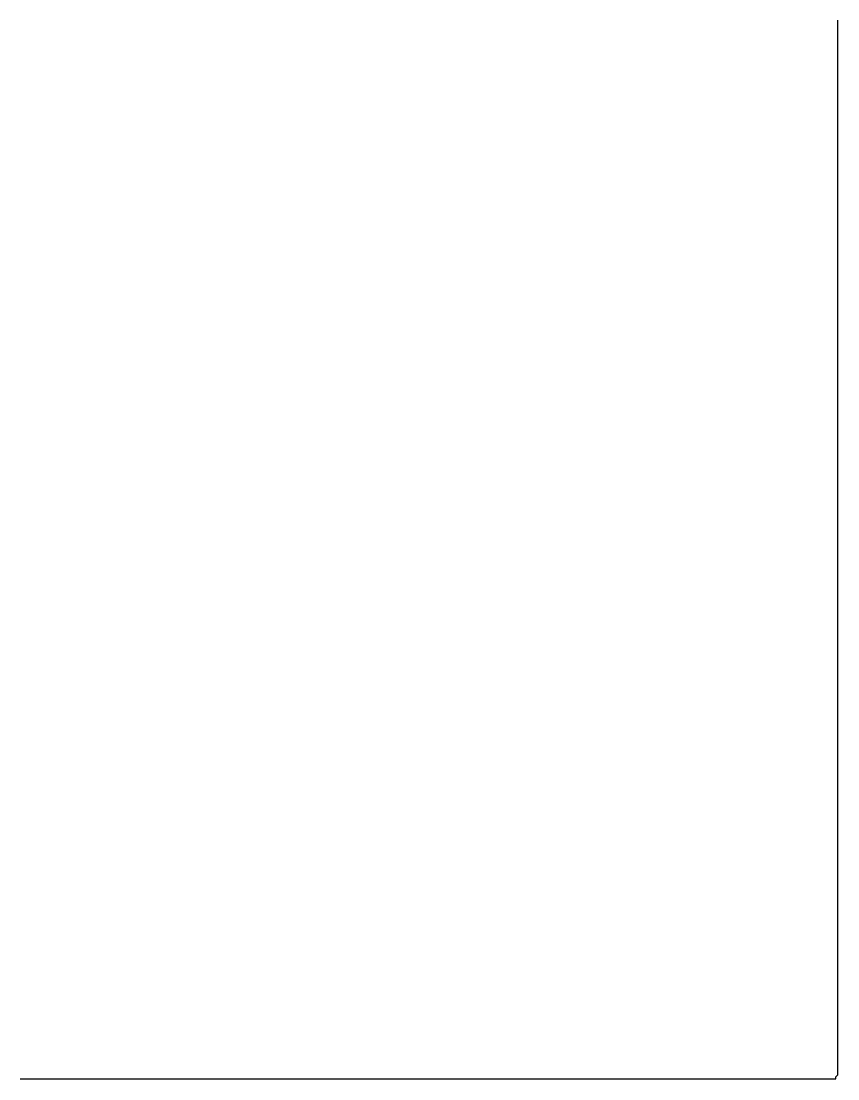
# Model space of a CAD drawing. Extents: x 17 to 315, y 22 to 215.
# Drawn here: x 240.6 to 315, y 22.1 to 118.5 of the extents above; entities that cross this region are included whole.
import ezdxf

# ---------------------------------------------------------------- set-up
doc = ezdxf.new("R2010")
doc.units = 0

msp = doc.modelspace()

# ---------------------------------------------------------------- linework, layer by layer
at = {"layer": 'contour_0'}
for p, q in [((315.044, 118.407), (315.044, 118.584)), ((315.044, 118.23), (315.044, 118.407)), ((315.044, 118.053), (315.044, 118.23)), ((315.044, 117.876), (315.044, 118.053)), ((315.044, 117.699), (315.044, 117.876)), ((315.044, 117.522), (315.044, 117.699)), ((315.044, 117.345), (315.044, 117.522)), ((315.044, 117.168), (315.044, 117.345)), ((315.044, 116.991), (315.044, 117.168)), ((315.044, 116.814), (315.044, 116.991)), ((315.044, 116.637), (315.044, 116.814)), ((315.044, 116.46), (315.044, 116.637)), ((315.044, 116.283), (315.044, 116.46)), ((315.044, 116.106), (315.044, 116.283)), ((315.044, 115.929), (315.044, 116.106)), ((315.044, 115.752), (315.044, 115.929)), ((315.044, 115.575), (315.044, 115.752)), ((315.044, 115.398), (315.044, 115.575)), ((315.044, 115.221), (315.044, 115.398)), ((315.044, 115.044), (315.044, 115.221)), ((315.044, 114.867), (315.044, 115.044)), ((315.044, 114.69), (315.044, 114.867)), ((315.044, 114.513), (315.044, 114.69)), ((315.044, 114.336), (315.044, 114.513)), ((315.044, 114.159), (315.044, 114.336)), ((315.044, 113.982), (315.044, 114.159)), ((315.044, 113.805), (315.044, 113.982)), ((315.044, 113.628), (315.044, 113.805)), ((315.044, 113.451), (315.044, 113.628)), ((315.044, 113.274), (315.044, 113.451)), ((315.044, 113.097), (315.044, 113.274)), ((315.044, 112.92), (315.044, 113.097)), ((315.044, 112.743), (315.044, 112.92)), ((315.044, 112.566), (315.044, 112.743)), ((315.044, 112.389), (315.044, 112.566)), ((315.044, 112.212), (315.044, 112.389)), ((315.044, 112.035), (315.044, 112.212)), ((315.044, 111.858), (315.044, 112.035)), ((315.044, 111.681), (315.044, 111.858)), ((315.044, 111.504), (315.044, 111.681)), ((315.044, 111.327), (315.044, 111.504)), ((315.044, 111.15), (315.044, 111.327)), ((315.044, 110.973), (315.044, 111.15)), ((315.044, 110.796), (315.044, 110.973)), ((315.044, 110.619), (315.044, 110.796)), ((315.044, 110.442), (315.044, 110.619)), ((315.044, 110.265), (315.044, 110.442)), ((315.044, 110.088), (315.044, 110.265)), ((315.044, 109.912), (315.044, 110.088)), ((315.044, 109.735), (315.044, 109.912)), ((315.044, 109.558), (315.044, 109.735)), ((315.044, 109.381), (315.044, 109.558)), ((315.044, 109.204), (315.044, 109.381)), ((315.044, 109.027), (315.044, 109.204)), ((315.044, 108.85), (315.044, 109.027)), ((315.044, 108.673), (315.044, 108.85)), ((315.044, 108.496), (315.044, 108.673)), ((315.044, 108.319), (315.044, 108.496)), ((315.044, 108.142), (315.044, 108.319)), ((315.044, 107.965), (315.044, 108.142)), ((315.044, 107.788), (315.044, 107.965)), ((315.044, 107.611), (315.044, 107.788)), ((315.044, 107.434), (315.044, 107.611)), ((315.044, 107.257), (315.044, 107.434)), ((315.044, 107.08), (315.044, 107.257)), ((315.044, 106.903), (315.044, 107.08)), ((315.044, 106.726), (315.044, 106.903)), ((315.044, 106.549), (315.044, 106.726)), ((315.044, 106.372), (315.044, 106.549)), ((315.044, 106.195), (315.044, 106.372)), ((315.044, 106.018), (315.044, 106.195)), ((315.044, 105.841), (315.044, 106.018)), ((315.044, 105.664), (315.044, 105.841)), ((315.044, 105.487), (315.044, 105.664)), ((315.044, 105.31), (315.044, 105.487)), ((315.044, 105.133), (315.044, 105.31)), ((315.044, 104.956), (315.044, 105.133)), ((315.044, 104.779), (315.044, 104.956)), ((315.044, 104.602), (315.044, 104.779)), ((315.044, 104.425), (315.044, 104.602)), ((315.044, 104.248), (315.044, 104.425)), ((315.044, 104.071), (315.044, 104.248)), ((315.044, 103.894), (315.044, 104.071)), ((315.044, 103.717), (315.044, 103.894)), ((315.044, 103.54), (315.044, 103.717)), ((315.044, 103.363), (315.044, 103.54)), ((315.044, 103.186), (315.044, 103.363)), ((315.044, 103.009), (315.044, 103.186)), ((315.044, 102.832), (315.044, 103.009)), ((315.044, 102.655), (315.044, 102.832)), ((315.044, 102.478), (315.044, 102.655)), ((315.044, 102.301), (315.044, 102.478)), ((315.044, 102.124), (315.044, 102.301)), ((315.044, 101.947), (315.044, 102.124)), ((315.044, 101.77), (315.044, 101.947)), ((315.044, 101.593), (315.044, 101.77)), ((315.044, 101.416), (315.044, 101.593)), ((315.044, 101.239), (315.044, 101.416)), ((315.044, 101.062), (315.044, 101.239)), ((315.044, 100.885), (315.044, 101.062)), ((315.044, 100.708), (315.044, 100.885)), ((315.044, 100.531), (315.044, 100.708)), ((315.044, 100.354), (315.044, 100.531)), ((315.044, 100.177), (315.044, 100.354)), ((315.044, 100), (315.044, 100.177)), ((315.044, 99.823), (315.044, 100)), ((315.044, 99.646), (315.044, 99.823)), ((315.044, 99.469), (315.044, 99.646)), ((315.044, 99.292), (315.044, 99.469)), ((315.044, 99.115), (315.044, 99.292)), ((315.044, 98.938), (315.044, 99.115)), ((315.044, 98.761), (315.044, 98.938)), ((315.044, 98.584), (315.044, 98.761)), ((315.044, 98.407), (315.044, 98.584)), ((315.044, 98.23), (315.044, 98.407)), ((315.044, 98.053), (315.044, 98.23)), ((315.044, 97.876), (315.044, 98.053)), ((315.044, 97.699), (315.044, 97.876)), ((315.044, 97.522), (315.044, 97.699)), ((315.044, 97.345), (315.044, 97.522)), ((315.044, 97.168), (315.044, 97.345)), ((315.044, 96.991), (315.044, 97.168)), ((315.044, 96.814), (315.044, 96.991)), ((315.044, 96.637), (315.044, 96.814)), ((315.044, 96.46), (315.044, 96.637)), ((315.044, 96.283), (315.044, 96.46)), ((315.044, 96.106), (315.044, 96.283)), ((315.044, 95.929), (315.044, 96.106)), ((315.044, 95.752), (315.044, 95.929)), ((315.044, 95.575), (315.044, 95.752)), ((315.044, 95.398), (315.044, 95.575)), ((315.044, 95.221), (315.044, 95.398)), ((315.044, 95.044), (315.044, 95.221)), ((315.044, 94.867), (315.044, 95.044)), ((315.044, 94.69), (315.044, 94.867)), ((315.044, 94.513), (315.044, 94.69)), ((315.044, 94.336), (315.044, 94.513)), ((315.044, 94.159), (315.044, 94.336)), ((315.044, 93.982), (315.044, 94.159)), ((315.044, 93.805), (315.044, 93.982)), ((315.044, 93.628), (315.044, 93.805)), ((315.044, 93.451), (315.044, 93.628)), ((315.044, 93.274), (315.044, 93.451)), ((315.044, 93.097), (315.044, 93.274)), ((315.044, 92.92), (315.044, 93.097)), ((315.044, 92.743), (315.044, 92.92)), ((315.044, 92.566), (315.044, 92.743)), ((315.044, 92.389), (315.044, 92.566)), ((315.044, 92.212), (315.044, 92.389)), ((315.044, 92.035), (315.044, 92.212)), ((315.044, 91.858), (315.044, 92.035)), ((315.044, 91.681), (315.044, 91.858)), ((315.044, 91.504), (315.044, 91.681)), ((315.044, 91.327), (315.044, 91.504)), ((315.044, 91.15), (315.044, 91.327)), ((315.044, 90.973), (315.044, 91.15)), ((315.044, 90.796), (315.044, 90.973)), ((315.044, 90.619), (315.044, 90.796)), ((315.044, 90.442), (315.044, 90.619)), ((315.044, 90.265), (315.044, 90.442)), ((315.044, 90.088), (315.044, 90.265)), ((315.044, 89.912), (315.044, 90.088)), ((315.044, 89.735), (315.044, 89.912)), ((315.044, 89.558), (315.044, 89.735)), ((315.044, 89.381), (315.044, 89.558)), ((315.044, 89.204), (315.044, 89.381)), ((315.044, 89.027), (315.044, 89.204)), ((315.044, 88.85), (315.044, 89.027)), ((315.044, 88.673), (315.044, 88.85)), ((315.044, 88.496), (315.044, 88.673)), ((315.044, 88.319), (315.044, 88.496)), ((315.044, 88.142), (315.044, 88.319)), ((315.044, 87.965), (315.044, 88.142)), ((315.044, 87.788), (315.044, 87.965)), ((315.044, 87.611), (315.044, 87.788)), ((315.044, 87.434), (315.044, 87.611)), ((315.044, 87.257), (315.044, 87.434)), ((315.044, 87.08), (315.044, 87.257)), ((315.044, 86.903), (315.044, 87.08)), ((315.044, 86.726), (315.044, 86.903)), ((315.044, 86.549), (315.044, 86.726)), ((315.044, 86.372), (315.044, 86.549)), ((315.044, 86.195), (315.044, 86.372)), ((315.044, 86.018), (315.044, 86.195)), ((315.044, 85.841), (315.044, 86.018)), ((315.044, 85.664), (315.044, 85.841)), ((315.044, 85.487), (315.044, 85.664)), ((315.044, 85.31), (315.044, 85.487)), ((315.044, 85.133), (315.044, 85.31)), ((315.044, 84.956), (315.044, 85.133)), ((315.044, 84.779), (315.044, 84.956)), ((315.044, 84.602), (315.044, 84.779)), ((315.044, 84.425), (315.044, 84.602)), ((315.044, 84.248), (315.044, 84.425)), ((315.044, 84.071), (315.044, 84.248)), ((315.044, 83.894), (315.044, 84.071)), ((315.044, 83.717), (315.044, 83.894)), ((315.044, 83.54), (315.044, 83.717)), ((315.044, 83.363), (315.044, 83.54)), ((315.044, 83.186), (315.044, 83.363)), ((315.044, 83.009), (315.044, 83.186)), ((315.044, 82.832), (315.044, 83.009)), ((315.044, 82.655), (315.044, 82.832)), ((315.044, 82.478), (315.044, 82.655)), ((315.044, 82.301), (315.044, 82.478)), ((315.044, 82.124), (315.044, 82.301)), ((315.044, 81.947), (315.044, 82.124)), ((315.044, 81.77), (315.044, 81.947)), ((315.044, 81.593), (315.044, 81.77)), ((315.044, 81.416), (315.044, 81.593)), ((315.044, 81.239), (315.044, 81.416)), ((315.044, 81.062), (315.044, 81.239)), ((315.044, 80.885), (315.044, 81.062)), ((315.044, 80.708), (315.044, 80.885)), ((315.044, 80.531), (315.044, 80.708)), ((315.044, 80.354), (315.044, 80.531)), ((315.044, 80.177), (315.044, 80.354)), ((315.044, 80), (315.044, 80.177)), ((315.044, 79.823), (315.044, 80)), ((315.044, 79.646), (315.044, 79.823)), ((315.044, 79.469), (315.044, 79.646)), ((315.044, 79.292), (315.044, 79.469)), ((315.044, 79.115), (315.044, 79.292)), ((315.044, 78.938), (315.044, 79.115)), ((315.044, 78.761), (315.044, 78.938)), ((315.044, 78.584), (315.044, 78.761)), ((315.044, 78.407), (315.044, 78.584)), ((315.044, 78.23), (315.044, 78.407)), ((315.044, 78.053), (315.044, 78.23)), ((315.044, 77.876), (315.044, 78.053)), ((315.044, 77.699), (315.044, 77.876)), ((315.044, 77.522), (315.044, 77.699)), ((315.044, 77.345), (315.044, 77.522)), ((315.044, 77.168), (315.044, 77.345)), ((315.044, 76.991), (315.044, 77.168)), ((315.044, 76.814), (315.044, 76.991)), ((315.044, 76.637), (315.044, 76.814)), ((315.044, 76.46), (315.044, 76.637)), ((315.044, 76.283), (315.044, 76.46)), ((315.044, 76.106), (315.044, 76.283)), ((315.044, 75.929), (315.044, 76.106)), ((315.044, 75.752), (315.044, 75.929)), ((315.044, 75.575), (315.044, 75.752)), ((315.044, 75.398), (315.044, 75.575)), ((315.044, 75.221), (315.044, 75.398)), ((315.044, 75.044), (315.044, 75.221)), ((315.044, 74.867), (315.044, 75.044)), ((315.044, 74.69), (315.044, 74.867)), ((315.044, 74.513), (315.044, 74.69)), ((315.044, 74.336), (315.044, 74.513)), ((315.044, 74.159), (315.044, 74.336)), ((315.044, 73.982), (315.044, 74.159)), ((315.044, 73.805), (315.044, 73.982)), ((315.044, 73.628), (315.044, 73.805)), ((315.044, 73.451), (315.044, 73.628)), ((315.044, 73.274), (315.044, 73.451)), ((315.044, 73.097), (315.044, 73.274)), ((315.044, 72.92), (315.044, 73.097)), ((315.044, 72.743), (315.044, 72.92)), ((315.044, 72.566), (315.044, 72.743)), ((315.044, 72.389), (315.044, 72.566)), ((315.044, 72.212), (315.044, 72.389)), ((315.044, 72.035), (315.044, 72.212)), ((315.044, 71.858), (315.044, 72.035)), ((315.044, 71.681), (315.044, 71.858)), ((315.044, 71.504), (315.044, 71.681)), ((315.044, 71.327), (315.044, 71.504)), ((315.044, 71.15), (315.044, 71.327)), ((315.044, 70.973), (315.044, 71.15)), ((315.044, 70.796), (315.044, 70.973)), ((315.044, 70.619), (315.044, 70.796)), ((315.044, 70.442), (315.044, 70.619)), ((315.044, 70.265), (315.044, 70.442)), ((315.044, 70.088), (315.044, 70.265)), ((315.044, 69.912), (315.044, 70.088)), ((315.044, 69.735), (315.044, 69.912)), ((315.044, 69.558), (315.044, 69.735)), ((315.044, 69.381), (315.044, 69.558)), ((315.044, 69.204), (315.044, 69.381)), ((315.044, 69.027), (315.044, 69.204)), ((315.044, 68.85), (315.044, 69.027)), ((315.044, 68.673), (315.044, 68.85)), ((315.044, 68.496), (315.044, 68.673)), ((315.044, 68.319), (315.044, 68.496)), ((315.044, 68.142), (315.044, 68.319)), ((315.044, 67.965), (315.044, 68.142)), ((315.044, 67.788), (315.044, 67.965)), ((315.044, 67.611), (315.044, 67.788)), ((315.044, 67.434), (315.044, 67.611)), ((315.044, 67.257), (315.044, 67.434)), ((315.044, 67.08), (315.044, 67.257)), ((315.044, 66.903), (315.044, 67.08)), ((315.044, 66.726), (315.044, 66.903)), ((315.044, 66.549), (315.044, 66.726)), ((315.044, 66.372), (315.044, 66.549)), ((315.044, 66.195), (315.044, 66.372)), ((315.044, 66.018), (315.044, 66.195)), ((315.044, 65.841), (315.044, 66.018)), ((315.044, 65.664), (315.044, 65.841)), ((315.044, 65.487), (315.044, 65.664)), ((315.044, 65.31), (315.044, 65.487)), ((315.044, 65.133), (315.044, 65.31)), ((315.044, 64.956), (315.044, 65.133)), ((315.044, 64.779), (315.044, 64.956)), ((315.044, 64.602), (315.044, 64.779)), ((315.044, 64.425), (315.044, 64.602)), ((315.044, 64.248), (315.044, 64.425)), ((315.044, 64.071), (315.044, 64.248)), ((315.044, 63.894), (315.044, 64.071)), ((315.044, 63.717), (315.044, 63.894)), ((315.044, 63.54), (315.044, 63.717)), ((315.044, 63.363), (315.044, 63.54)), ((315.044, 63.186), (315.044, 63.363)), ((315.044, 63.009), (315.044, 63.186)), ((315.044, 62.832), (315.044, 63.009)), ((315.044, 62.655), (315.044, 62.832)), ((315.044, 62.478), (315.044, 62.655)), ((315.044, 62.301), (315.044, 62.478)), ((315.044, 62.124), (315.044, 62.301)), ((315.044, 61.947), (315.044, 62.124)), ((315.044, 61.77), (315.044, 61.947)), ((315.044, 61.593), (315.044, 61.77)), ((315.044, 61.416), (315.044, 61.593)), ((315.044, 61.239), (315.044, 61.416)), ((315.044, 61.062), (315.044, 61.239)), ((315.044, 60.885), (315.044, 61.062)), ((315.044, 60.708), (315.044, 60.885)), ((315.044, 60.531), (315.044, 60.708)), ((315.044, 60.354), (315.044, 60.531)), ((315.044, 60.177), (315.044, 60.354)), ((315.044, 60), (315.044, 60.177)), ((315.044, 59.823), (315.044, 60)), ((315.044, 59.646), (315.044, 59.823)), ((315.044, 59.469), (315.044, 59.646)), ((315.044, 59.292), (315.044, 59.469)), ((315.044, 59.115), (315.044, 59.292)), ((315.044, 58.938), (315.044, 59.115)), ((315.044, 58.761), (315.044, 58.938)), ((315.044, 58.584), (315.044, 58.761)), ((315.044, 58.407), (315.044, 58.584)), ((315.044, 58.23), (315.044, 58.407)), ((315.044, 58.053), (315.044, 58.23)), ((315.044, 57.876), (315.044, 58.053)), ((315.044, 57.699), (315.044, 57.876)), ((315.044, 57.522), (315.044, 57.699)), ((315.044, 57.345), (315.044, 57.522)), ((315.044, 57.168), (315.044, 57.345)), ((315.044, 56.991), (315.044, 57.168)), ((315.044, 56.814), (315.044, 56.991)), ((315.044, 56.637), (315.044, 56.814)), ((315.044, 56.46), (315.044, 56.637)), ((315.044, 56.283), (315.044, 56.46)), ((315.044, 56.106), (315.044, 56.283)), ((315.044, 55.929), (315.044, 56.106)), ((315.044, 55.752), (315.044, 55.929)), ((315.044, 55.575), (315.044, 55.752)), ((315.044, 55.398), (315.044, 55.575)), ((315.044, 55.221), (315.044, 55.398)), ((315.044, 55.044), (315.044, 55.221)), ((315.044, 54.867), (315.044, 55.044)), ((315.044, 54.69), (315.044, 54.867)), ((315.044, 54.513), (315.044, 54.69)), ((315.044, 54.336), (315.044, 54.513)), ((315.044, 54.159), (315.044, 54.336)), ((315.044, 53.982), (315.044, 54.159)), ((315.044, 53.805), (315.044, 53.982)), ((315.044, 53.628), (315.044, 53.805)), ((315.044, 53.451), (315.044, 53.628)), ((315.044, 53.274), (315.044, 53.451)), ((315.044, 53.097), (315.044, 53.274)), ((315.044, 52.92), (315.044, 53.097)), ((315.044, 52.743), (315.044, 52.92)), ((315.044, 52.566), (315.044, 52.743)), ((315.044, 52.389), (315.044, 52.566)), ((315.044, 52.212), (315.044, 52.389)), ((315.044, 52.035), (315.044, 52.212)), ((315.044, 51.858), (315.044, 52.035)), ((315.044, 51.681), (315.044, 51.858)), ((315.044, 51.504), (315.044, 51.681)), ((315.044, 51.327), (315.044, 51.504)), ((315.044, 51.15), (315.044, 51.327)), ((315.044, 50.973), (315.044, 51.15)), ((315.044, 50.796), (315.044, 50.973)), ((315.044, 50.619), (315.044, 50.796)), ((315.044, 50.442), (315.044, 50.619)), ((315.044, 50.265), (315.044, 50.442)), ((315.044, 50.088), (315.044, 50.265)), ((315.044, 49.912), (315.044, 50.088)), ((315.044, 49.735), (315.044, 49.912)), ((315.044, 49.558), (315.044, 49.735)), ((315.044, 49.381), (315.044, 49.558)), ((315.044, 49.204), (315.044, 49.381)), ((315.044, 49.027), (315.044, 49.204)), ((315.044, 48.85), (315.044, 49.027)), ((315.044, 48.673), (315.044, 48.85)), ((315.044, 48.496), (315.044, 48.673)), ((315.044, 48.319), (315.044, 48.496)), ((315.044, 48.142), (315.044, 48.319)), ((315.044, 47.965), (315.044, 48.142)), ((315.044, 47.788), (315.044, 47.965)), ((315.044, 47.611), (315.044, 47.788)), ((315.044, 47.434), (315.044, 47.611)), ((315.044, 47.257), (315.044, 47.434)), ((315.044, 47.08), (315.044, 47.257)), ((315.044, 46.903), (315.044, 47.08)), ((315.044, 46.726), (315.044, 46.903)), ((315.044, 46.549), (315.044, 46.726)), ((315.044, 46.372), (315.044, 46.549)), ((315.044, 46.195), (315.044, 46.372)), ((315.044, 46.018), (315.044, 46.195)), ((315.044, 45.841), (315.044, 46.018)), ((315.044, 45.664), (315.044, 45.841)), ((315.044, 45.487), (315.044, 45.664)), ((315.044, 45.31), (315.044, 45.487)), ((315.044, 45.133), (315.044, 45.31)), ((315.044, 44.956), (315.044, 45.133)), ((315.044, 44.779), (315.044, 44.956)), ((315.044, 44.602), (315.044, 44.779)), ((315.044, 44.425), (315.044, 44.602)), ((315.044, 44.248), (315.044, 44.425)), ((315.044, 44.071), (315.044, 44.248)), ((315.044, 43.894), (315.044, 44.071)), ((315.044, 43.717), (315.044, 43.894)), ((315.044, 43.54), (315.044, 43.717)), ((315.044, 43.363), (315.044, 43.54)), ((315.044, 43.186), (315.044, 43.363)), ((315.044, 43.009), (315.044, 43.186)), ((315.044, 42.832), (315.044, 43.009)), ((315.044, 42.655), (315.044, 42.832)), ((315.044, 42.478), (315.044, 42.655)), ((315.044, 42.301), (315.044, 42.478)), ((315.044, 42.124), (315.044, 42.301)), ((315.044, 41.947), (315.044, 42.124)), ((315.044, 41.77), (315.044, 41.947)), ((315.044, 41.593), (315.044, 41.77)), ((315.044, 41.416), (315.044, 41.593)), ((315.044, 41.239), (315.044, 41.416)), ((315.044, 41.062), (315.044, 41.239)), ((315.044, 40.885), (315.044, 41.062)), ((315.044, 40.708), (315.044, 40.885)), ((315.044, 40.531), (315.044, 40.708)), ((315.044, 40.354), (315.044, 40.531)), ((315.044, 40.177), (315.044, 40.354)), ((315.044, 40), (315.044, 40.177)), ((315.044, 39.823), (315.044, 40)), ((315.044, 39.646), (315.044, 39.823)), ((315.044, 39.469), (315.044, 39.646)), ((315.044, 39.292), (315.044, 39.469)), ((315.044, 39.115), (315.044, 39.292)), ((315.044, 38.938), (315.044, 39.115)), ((315.044, 38.761), (315.044, 38.938)), ((315.044, 38.584), (315.044, 38.761)), ((315.044, 38.407), (315.044, 38.584)), ((315.044, 38.23), (315.044, 38.407)), ((315.044, 38.053), (315.044, 38.23)), ((315.044, 37.876), (315.044, 38.053)), ((315.044, 37.699), (315.044, 37.876)), ((315.044, 37.522), (315.044, 37.699)), ((315.044, 37.345), (315.044, 37.522)), ((315.044, 37.168), (315.044, 37.345)), ((315.044, 36.991), (315.044, 37.168)), ((315.044, 36.814), (315.044, 36.991)), ((315.044, 36.637), (315.044, 36.814)), ((315.044, 36.46), (315.044, 36.637)), ((315.044, 36.283), (315.044, 36.46)), ((315.044, 36.106), (315.044, 36.283)), ((315.044, 35.929), (315.044, 36.106)), ((315.044, 35.752), (315.044, 35.929)), ((315.044, 35.575), (315.044, 35.752)), ((315.044, 35.398), (315.044, 35.575)), ((315.044, 35.221), (315.044, 35.398)), ((315.044, 35.044), (315.044, 35.221)), ((315.044, 34.867), (315.044, 35.044)), ((315.044, 34.69), (315.044, 34.867)), ((315.044, 34.513), (315.044, 34.69)), ((315.044, 34.336), (315.044, 34.513)), ((315.044, 34.159), (315.044, 34.336)), ((315.044, 33.982), (315.044, 34.159)), ((315.044, 33.805), (315.044, 33.982)), ((315.044, 33.628), (315.044, 33.805)), ((315.044, 33.451), (315.044, 33.628)), ((315.044, 33.274), (315.044, 33.451)), ((315.044, 33.097), (315.044, 33.274)), ((315.044, 32.92), (315.044, 33.097)), ((315.044, 32.743), (315.044, 32.92)), ((315.044, 32.566), (315.044, 32.743)), ((315.044, 32.389), (315.044, 32.566)), ((315.044, 32.212), (315.044, 32.389)), ((315.044, 32.035), (315.044, 32.212)), ((315.044, 31.858), (315.044, 32.035)), ((315.044, 31.681), (315.044, 31.858)), ((315.044, 31.504), (315.044, 31.681)), ((315.044, 31.327), (315.044, 31.504)), ((315.044, 31.15), (315.044, 31.327)), ((315.044, 30.973), (315.044, 31.15)), ((315.044, 30.796), (315.044, 30.973)), ((315.044, 30.619), (315.044, 30.796)), ((315.044, 30.442), (315.044, 30.619)), ((315.044, 30.265), (315.044, 30.442)), ((315.044, 30.088), (315.044, 30.265)), ((315.044, 29.912), (315.044, 30.088)), ((315.044, 29.735), (315.044, 29.912)), ((315.044, 29.558), (315.044, 29.735)), ((315.044, 29.381), (315.044, 29.558)), ((315.044, 29.204), (315.044, 29.381)), ((315.044, 29.027), (315.044, 29.204)), ((315.044, 28.85), (315.044, 29.027)), ((315.044, 28.673), (315.044, 28.85)), ((315.044, 28.496), (315.044, 28.673)), ((315.044, 28.319), (315.044, 28.496)), ((315.044, 28.142), (315.044, 28.319)), ((315.044, 27.965), (315.044, 28.142)), ((315.044, 27.788), (315.044, 27.965)), ((315.044, 27.611), (315.044, 27.788)), ((315.044, 27.434), (315.044, 27.611)), ((315.044, 27.257), (315.044, 27.434)), ((315.044, 27.08), (315.044, 27.257)), ((315.044, 26.903), (315.044, 27.08)), ((315.044, 26.726), (315.044, 26.903)), ((315.044, 26.549), (315.044, 26.726)), ((315.044, 26.372), (315.044, 26.549)), ((315.044, 26.195), (315.044, 26.372)), ((315.044, 26.018), (315.044, 26.195)), ((315.044, 25.841), (315.044, 26.018)), ((315.044, 25.664), (315.044, 25.841)), ((315.044, 25.487), (315.044, 25.664)), ((315.044, 25.31), (315.044, 25.487)), ((315.044, 25.133), (315.044, 25.31)), ((315.044, 24.956), (315.044, 25.133)), ((315.044, 24.779), (315.044, 24.956)), ((315.044, 24.602), (315.044, 24.779)), ((315.044, 24.425), (315.044, 24.602)), ((315.044, 24.248), (315.044, 24.425)), ((315.044, 24.071), (315.044, 24.248)), ((315.044, 23.894), (315.044, 24.071)), ((315.044, 23.717), (315.044, 23.894)), ((315.044, 23.54), (315.044, 23.717)), ((315.044, 23.363), (315.044, 23.54)), ((315.044, 23.186), (315.044, 23.363)), ((315.044, 23.009), (315.044, 23.186)), ((314.867, 22.301), (315.044, 22.478)), ((314.867, 22.124), (314.867, 22.301)), ((315.044, 22.832), (315.044, 23.009)), ((315.044, 22.655), (315.044, 22.832)), ((315.044, 22.478), (315.044, 22.655)), ((240.531, 22.124), (240.708, 22.124)), ((240.708, 22.124), (240.885, 22.124)), ((240.885, 22.124), (241.062, 22.124)), ((241.062, 22.124), (241.239, 22.124)), ((241.239, 22.124), (241.416, 22.124)), ((241.416, 22.124), (241.593, 22.124)), ((241.593, 22.124), (241.77, 22.124)), ((241.77, 22.124), (241.947, 22.124)), ((241.947, 22.124), (242.124, 22.124)), ((242.124, 22.124), (242.301, 22.124)), ((242.301, 22.124), (242.478, 22.124)), ((242.478, 22.124), (242.655, 22.124)), ((242.655, 22.124), (242.832, 22.124)), ((242.832, 22.124), (243.009, 22.124)), ((243.009, 22.124), (243.186, 22.124)), ((243.186, 22.124), (243.363, 22.124)), ((243.363, 22.124), (243.54, 22.124)), ((243.54, 22.124), (243.717, 22.124)), ((243.717, 22.124), (243.894, 22.124)), ((243.894, 22.124), (244.071, 22.124)), ((244.071, 22.124), (244.248, 22.124)), ((244.248, 22.124), (244.425, 22.124)), ((244.425, 22.124), (244.602, 22.124)), ((244.602, 22.124), (244.779, 22.124)), ((244.779, 22.124), (244.956, 22.124)), ((244.956, 22.124), (245.133, 22.124)), ((245.133, 22.124), (245.31, 22.124)), ((245.31, 22.124), (245.487, 22.124)), ((245.487, 22.124), (245.664, 22.124)), ((245.664, 22.124), (245.841, 22.124)), ((245.841, 22.124), (246.018, 22.124)), ((246.018, 22.124), (246.195, 22.124)), ((246.195, 22.124), (246.372, 22.124)), ((246.372, 22.124), (246.549, 22.124)), ((246.549, 22.124), (246.726, 22.124)), ((246.726, 22.124), (246.903, 22.124)), ((246.903, 22.124), (247.08, 22.124)), ((247.08, 22.124), (247.257, 22.124)), ((247.257, 22.124), (247.434, 22.124)), ((247.434, 22.124), (247.611, 22.124)), ((247.611, 22.124), (247.788, 22.124)), ((247.788, 22.124), (247.965, 22.124)), ((247.965, 22.124), (248.142, 22.124)), ((248.142, 22.124), (248.319, 22.124)), ((248.319, 22.124), (248.496, 22.124)), ((248.496, 22.124), (248.673, 22.124)), ((248.673, 22.124), (248.85, 22.124)), ((248.85, 22.124), (249.027, 22.124)), ((249.027, 22.124), (249.204, 22.124)), ((249.204, 22.124), (249.381, 22.124)), ((249.381, 22.124), (249.558, 22.124)), ((249.558, 22.124), (249.735, 22.124)), ((249.735, 22.124), (249.912, 22.124)), ((249.912, 22.124), (250.088, 22.124)), ((250.088, 22.124), (250.265, 22.124)), ((250.265, 22.124), (250.442, 22.124)), ((250.442, 22.124), (250.619, 22.124)), ((250.619, 22.124), (250.796, 22.124)), ((250.796, 22.124), (250.973, 22.124)), ((250.973, 22.124), (251.15, 22.124)), ((251.15, 22.124), (251.327, 22.124)), ((251.327, 22.124), (251.504, 22.124)), ((251.504, 22.124), (251.681, 22.124)), ((251.681, 22.124), (251.858, 22.124)), ((251.858, 22.124), (252.035, 22.124)), ((252.035, 22.124), (252.212, 22.124)), ((252.212, 22.124), (252.389, 22.124)), ((252.389, 22.124), (252.566, 22.124)), ((252.566, 22.124), (252.743, 22.124)), ((252.743, 22.124), (252.92, 22.124)), ((252.92, 22.124), (253.097, 22.124)), ((253.097, 22.124), (253.274, 22.124)), ((253.274, 22.124), (253.451, 22.124)), ((253.451, 22.124), (253.628, 22.124)), ((253.628, 22.124), (253.805, 22.124)), ((253.805, 22.124), (253.982, 22.124)), ((253.982, 22.124), (254.159, 22.124)), ((254.159, 22.124), (254.336, 22.124)), ((254.336, 22.124), (254.513, 22.124)), ((254.513, 22.124), (254.69, 22.124)), ((254.69, 22.124), (254.867, 22.124)), ((254.867, 22.124), (255.044, 22.124)), ((255.044, 22.124), (255.221, 22.124)), ((255.221, 22.124), (255.398, 22.124)), ((255.398, 22.124), (255.575, 22.124)), ((255.575, 22.124), (255.752, 22.124)), ((255.752, 22.124), (255.929, 22.124)), ((255.929, 22.124), (256.106, 22.124)), ((256.106, 22.124), (256.283, 22.124)), ((256.283, 22.124), (256.46, 22.124)), ((256.46, 22.124), (256.637, 22.124)), ((256.637, 22.124), (256.814, 22.124)), ((256.814, 22.124), (256.991, 22.124)), ((256.991, 22.124), (257.168, 22.124)), ((257.168, 22.124), (257.345, 22.124)), ((257.345, 22.124), (257.522, 22.124)), ((257.522, 22.124), (257.699, 22.124)), ((257.699, 22.124), (257.876, 22.124)), ((257.876, 22.124), (258.053, 22.124)), ((258.053, 22.124), (258.23, 22.124)), ((258.23, 22.124), (258.407, 22.124)), ((258.407, 22.124), (258.584, 22.124)), ((258.584, 22.124), (258.761, 22.124)), ((258.761, 22.124), (258.938, 22.124)), ((258.938, 22.124), (259.115, 22.124)), ((259.115, 22.124), (259.292, 22.124)), ((259.292, 22.124), (259.469, 22.124)), ((259.469, 22.124), (259.646, 22.124)), ((259.646, 22.124), (259.823, 22.124)), ((259.823, 22.124), (260, 22.124)), ((260, 22.124), (260.177, 22.124)), ((260.177, 22.124), (260.354, 22.124)), ((260.354, 22.124), (260.531, 22.124)), ((260.531, 22.124), (260.708, 22.124)), ((260.708, 22.124), (260.885, 22.124)), ((260.885, 22.124), (261.062, 22.124)), ((261.062, 22.124), (261.239, 22.124)), ((261.239, 22.124), (261.416, 22.124)), ((261.416, 22.124), (261.593, 22.124)), ((261.593, 22.124), (261.77, 22.124)), ((261.77, 22.124), (261.947, 22.124)), ((261.947, 22.124), (262.124, 22.124)), ((262.124, 22.124), (262.301, 22.124)), ((262.301, 22.124), (262.478, 22.124)), ((262.478, 22.124), (262.655, 22.124)), ((262.655, 22.124), (262.832, 22.124)), ((262.832, 22.124), (263.009, 22.124)), ((263.009, 22.124), (263.186, 22.124)), ((263.186, 22.124), (263.363, 22.124)), ((263.363, 22.124), (263.54, 22.124)), ((263.54, 22.124), (263.717, 22.124)), ((263.717, 22.124), (263.894, 22.124)), ((263.894, 22.124), (264.071, 22.124)), ((264.071, 22.124), (264.248, 22.124)), ((264.248, 22.124), (264.425, 22.124)), ((264.425, 22.124), (264.602, 22.124)), ((264.602, 22.124), (264.779, 22.124)), ((264.779, 22.124), (264.956, 22.124)), ((264.956, 22.124), (265.133, 22.124)), ((265.133, 22.124), (265.31, 22.124)), ((265.31, 22.124), (265.487, 22.124)), ((265.487, 22.124), (265.664, 22.124)), ((265.664, 22.124), (265.841, 22.124)), ((265.841, 22.124), (266.018, 22.124)), ((266.018, 22.124), (266.195, 22.124)), ((266.195, 22.124), (266.372, 22.124)), ((266.372, 22.124), (266.549, 22.124)), ((266.549, 22.124), (266.726, 22.124)), ((266.726, 22.124), (266.903, 22.124)), ((266.903, 22.124), (267.08, 22.124)), ((267.08, 22.124), (267.257, 22.124)), ((267.257, 22.124), (267.434, 22.124)), ((267.434, 22.124), (267.611, 22.124)), ((267.611, 22.124), (267.788, 22.124)), ((267.788, 22.124), (267.965, 22.124)), ((267.965, 22.124), (268.142, 22.124)), ((268.142, 22.124), (268.319, 22.124)), ((268.319, 22.124), (268.496, 22.124)), ((268.496, 22.124), (268.673, 22.124)), ((268.673, 22.124), (268.85, 22.124)), ((268.85, 22.124), (269.027, 22.124)), ((269.027, 22.124), (269.204, 22.124)), ((269.204, 22.124), (269.381, 22.124)), ((269.381, 22.124), (269.558, 22.124)), ((269.558, 22.124), (269.735, 22.124)), ((269.735, 22.124), (269.912, 22.124)), ((269.912, 22.124), (270.088, 22.124)), ((270.088, 22.124), (270.265, 22.124)), ((270.265, 22.124), (270.442, 22.124)), ((270.442, 22.124), (270.619, 22.124)), ((270.619, 22.124), (270.796, 22.124)), ((270.796, 22.124), (270.973, 22.124)), ((270.973, 22.124), (271.15, 22.124)), ((271.15, 22.124), (271.327, 22.124)), ((271.327, 22.124), (271.504, 22.124)), ((271.504, 22.124), (271.681, 22.124)), ((271.681, 22.124), (271.858, 22.124)), ((271.858, 22.124), (272.035, 22.124)), ((272.035, 22.124), (272.212, 22.124)), ((272.212, 22.124), (272.389, 22.124)), ((272.389, 22.124), (272.566, 22.124)), ((272.566, 22.124), (272.743, 22.124)), ((272.743, 22.124), (272.92, 22.124)), ((272.92, 22.124), (273.097, 22.124)), ((273.097, 22.124), (273.274, 22.124)), ((273.274, 22.124), (273.451, 22.124)), ((273.451, 22.124), (273.628, 22.124)), ((273.628, 22.124), (273.805, 22.124)), ((273.805, 22.124), (273.982, 22.124)), ((273.982, 22.124), (274.159, 22.124)), ((274.159, 22.124), (274.336, 22.124)), ((274.336, 22.124), (274.513, 22.124)), ((274.513, 22.124), (274.69, 22.124)), ((274.69, 22.124), (274.867, 22.124)), ((274.867, 22.124), (275.044, 22.124)), ((275.044, 22.124), (275.221, 22.124)), ((275.221, 22.124), (275.398, 22.124)), ((275.398, 22.124), (275.575, 22.124)), ((275.575, 22.124), (275.752, 22.124)), ((275.752, 22.124), (275.929, 22.124)), ((275.929, 22.124), (276.106, 22.124)), ((276.106, 22.124), (276.283, 22.124)), ((276.283, 22.124), (276.46, 22.124)), ((276.46, 22.124), (276.637, 22.124)), ((276.637, 22.124), (276.814, 22.124)), ((276.814, 22.124), (276.991, 22.124)), ((276.991, 22.124), (277.168, 22.124)), ((277.168, 22.124), (277.345, 22.124)), ((277.345, 22.124), (277.522, 22.124)), ((277.522, 22.124), (277.699, 22.124)), ((277.699, 22.124), (277.876, 22.124)), ((277.876, 22.124), (278.053, 22.124)), ((278.053, 22.124), (278.23, 22.124)), ((278.23, 22.124), (278.407, 22.124)), ((278.407, 22.124), (278.584, 22.124)), ((278.584, 22.124), (278.761, 22.124)), ((278.761, 22.124), (278.938, 22.124)), ((278.938, 22.124), (279.115, 22.124)), ((279.115, 22.124), (279.292, 22.124)), ((279.292, 22.124), (279.469, 22.124)), ((279.469, 22.124), (279.646, 22.124)), ((279.646, 22.124), (279.823, 22.124)), ((279.823, 22.124), (280, 22.124)), ((280, 22.124), (280.177, 22.124)), ((280.177, 22.124), (280.354, 22.124)), ((280.354, 22.124), (280.531, 22.124)), ((280.531, 22.124), (280.708, 22.124)), ((280.708, 22.124), (280.885, 22.124)), ((280.885, 22.124), (281.062, 22.124)), ((281.062, 22.124), (281.239, 22.124)), ((281.239, 22.124), (281.416, 22.124)), ((281.416, 22.124), (281.593, 22.124)), ((281.593, 22.124), (281.77, 22.124)), ((281.77, 22.124), (281.947, 22.124)), ((281.947, 22.124), (282.124, 22.124)), ((282.124, 22.124), (282.301, 22.124)), ((282.301, 22.124), (282.478, 22.124)), ((282.478, 22.124), (282.655, 22.124)), ((282.655, 22.124), (282.832, 22.124)), ((282.832, 22.124), (283.009, 22.124)), ((283.009, 22.124), (283.186, 22.124)), ((283.186, 22.124), (283.363, 22.124)), ((283.363, 22.124), (283.54, 22.124)), ((283.54, 22.124), (283.717, 22.124)), ((283.717, 22.124), (283.894, 22.124)), ((283.894, 22.124), (284.071, 22.124)), ((284.071, 22.124), (284.248, 22.124)), ((284.248, 22.124), (284.425, 22.124)), ((284.425, 22.124), (284.602, 22.124)), ((284.602, 22.124), (284.779, 22.124)), ((284.779, 22.124), (284.956, 22.124)), ((284.956, 22.124), (285.133, 22.124)), ((285.133, 22.124), (285.31, 22.124)), ((285.31, 22.124), (285.487, 22.124)), ((285.487, 22.124), (285.664, 22.124)), ((285.664, 22.124), (285.841, 22.124)), ((285.841, 22.124), (286.018, 22.124)), ((286.018, 22.124), (286.195, 22.124)), ((286.195, 22.124), (286.372, 22.124)), ((286.372, 22.124), (286.549, 22.124)), ((286.549, 22.124), (286.726, 22.124)), ((286.726, 22.124), (286.903, 22.124)), ((286.903, 22.124), (287.08, 22.124)), ((287.08, 22.124), (287.257, 22.124)), ((287.257, 22.124), (287.434, 22.124)), ((287.434, 22.124), (287.611, 22.124)), ((287.611, 22.124), (287.788, 22.124)), ((287.788, 22.124), (287.965, 22.124)), ((287.965, 22.124), (288.142, 22.124)), ((288.142, 22.124), (288.319, 22.124)), ((288.319, 22.124), (288.496, 22.124)), ((288.496, 22.124), (288.673, 22.124)), ((288.673, 22.124), (288.85, 22.124)), ((288.85, 22.124), (289.027, 22.124)), ((289.027, 22.124), (289.204, 22.124)), ((289.204, 22.124), (289.381, 22.124)), ((289.381, 22.124), (289.558, 22.124)), ((289.558, 22.124), (289.735, 22.124)), ((289.735, 22.124), (289.912, 22.124)), ((289.912, 22.124), (290.088, 22.124)), ((290.088, 22.124), (290.265, 22.124)), ((290.265, 22.124), (290.442, 22.124)), ((290.442, 22.124), (290.619, 22.124)), ((290.619, 22.124), (290.796, 22.124)), ((290.796, 22.124), (290.973, 22.124)), ((290.973, 22.124), (291.15, 22.124)), ((291.15, 22.124), (291.327, 22.124)), ((291.327, 22.124), (291.504, 22.124)), ((291.504, 22.124), (291.681, 22.124)), ((291.681, 22.124), (291.858, 22.124)), ((291.858, 22.124), (292.035, 22.124)), ((292.035, 22.124), (292.212, 22.124)), ((292.212, 22.124), (292.389, 22.124)), ((292.389, 22.124), (292.566, 22.124)), ((292.566, 22.124), (292.743, 22.124)), ((292.743, 22.124), (292.92, 22.124)), ((292.92, 22.124), (293.097, 22.124)), ((293.097, 22.124), (293.274, 22.124)), ((293.274, 22.124), (293.451, 22.124)), ((293.451, 22.124), (293.628, 22.124)), ((293.628, 22.124), (293.805, 22.124)), ((293.805, 22.124), (293.982, 22.124)), ((293.982, 22.124), (294.159, 22.124)), ((294.159, 22.124), (294.336, 22.124)), ((294.336, 22.124), (294.513, 22.124)), ((294.513, 22.124), (294.69, 22.124)), ((294.69, 22.124), (294.867, 22.124)), ((294.867, 22.124), (295.044, 22.124)), ((295.044, 22.124), (295.221, 22.124)), ((295.221, 22.124), (295.398, 22.124)), ((295.398, 22.124), (295.575, 22.124)), ((295.575, 22.124), (295.752, 22.124)), ((295.752, 22.124), (295.929, 22.124)), ((295.929, 22.124), (296.106, 22.124)), ((296.106, 22.124), (296.283, 22.124)), ((296.283, 22.124), (296.46, 22.124)), ((296.46, 22.124), (296.637, 22.124)), ((296.637, 22.124), (296.814, 22.124)), ((296.814, 22.124), (296.991, 22.124)), ((296.991, 22.124), (297.168, 22.124)), ((297.168, 22.124), (297.345, 22.124)), ((297.345, 22.124), (297.522, 22.124)), ((297.522, 22.124), (297.699, 22.124)), ((297.699, 22.124), (297.876, 22.124)), ((297.876, 22.124), (298.053, 22.124)), ((298.053, 22.124), (298.23, 22.124)), ((298.23, 22.124), (298.407, 22.124)), ((298.407, 22.124), (298.584, 22.124)), ((298.584, 22.124), (298.761, 22.124)), ((298.761, 22.124), (298.938, 22.124)), ((298.938, 22.124), (299.115, 22.124)), ((299.115, 22.124), (299.292, 22.124)), ((299.292, 22.124), (299.469, 22.124)), ((299.469, 22.124), (299.646, 22.124)), ((299.646, 22.124), (299.823, 22.124)), ((299.823, 22.124), (300, 22.124)), ((300, 22.124), (300.177, 22.124)), ((300.177, 22.124), (300.354, 22.124)), ((300.354, 22.124), (300.531, 22.124)), ((300.531, 22.124), (300.708, 22.124)), ((300.708, 22.124), (300.885, 22.124)), ((300.885, 22.124), (301.062, 22.124)), ((301.062, 22.124), (301.239, 22.124)), ((301.239, 22.124), (301.416, 22.124)), ((301.416, 22.124), (301.593, 22.124)), ((301.593, 22.124), (301.77, 22.124)), ((301.77, 22.124), (301.947, 22.124)), ((301.947, 22.124), (302.124, 22.124)), ((302.124, 22.124), (302.301, 22.124)), ((302.301, 22.124), (302.478, 22.124)), ((302.478, 22.124), (302.655, 22.124)), ((302.655, 22.124), (302.832, 22.124)), ((302.832, 22.124), (303.009, 22.124)), ((303.009, 22.124), (303.186, 22.124)), ((303.186, 22.124), (303.363, 22.124)), ((303.363, 22.124), (303.54, 22.124)), ((303.54, 22.124), (303.717, 22.124)), ((303.717, 22.124), (303.894, 22.124)), ((303.894, 22.124), (304.071, 22.124)), ((304.071, 22.124), (304.248, 22.124)), ((304.248, 22.124), (304.425, 22.124)), ((304.425, 22.124), (304.602, 22.124)), ((304.602, 22.124), (304.779, 22.124)), ((304.779, 22.124), (304.956, 22.124)), ((304.956, 22.124), (305.133, 22.124)), ((305.133, 22.124), (305.31, 22.124)), ((305.31, 22.124), (305.487, 22.124)), ((305.487, 22.124), (305.664, 22.124)), ((305.664, 22.124), (305.841, 22.124)), ((305.841, 22.124), (306.018, 22.124)), ((306.018, 22.124), (306.195, 22.124)), ((306.195, 22.124), (306.372, 22.124)), ((306.372, 22.124), (306.549, 22.124)), ((306.549, 22.124), (306.726, 22.124)), ((306.726, 22.124), (306.903, 22.124)), ((306.903, 22.124), (307.08, 22.124)), ((307.08, 22.124), (307.257, 22.124)), ((307.257, 22.124), (307.434, 22.124)), ((307.434, 22.124), (307.611, 22.124)), ((307.611, 22.124), (307.788, 22.124)), ((307.788, 22.124), (307.965, 22.124)), ((307.965, 22.124), (308.142, 22.124)), ((308.142, 22.124), (308.319, 22.124)), ((308.319, 22.124), (308.496, 22.124)), ((308.496, 22.124), (308.673, 22.124)), ((308.673, 22.124), (308.85, 22.124)), ((308.85, 22.124), (309.027, 22.124)), ((309.027, 22.124), (309.204, 22.124)), ((309.204, 22.124), (309.381, 22.124)), ((309.381, 22.124), (309.558, 22.124)), ((309.558, 22.124), (309.735, 22.124)), ((309.735, 22.124), (309.912, 22.124)), ((309.912, 22.124), (310.088, 22.124)), ((310.088, 22.124), (310.265, 22.124)), ((310.265, 22.124), (310.442, 22.124)), ((310.442, 22.124), (310.619, 22.124)), ((310.619, 22.124), (310.796, 22.124)), ((310.796, 22.124), (310.973, 22.124)), ((310.973, 22.124), (311.15, 22.124)), ((311.15, 22.124), (311.327, 22.124)), ((311.327, 22.124), (311.504, 22.124)), ((311.504, 22.124), (311.681, 22.124)), ((311.681, 22.124), (311.858, 22.124)), ((311.858, 22.124), (312.035, 22.124)), ((312.035, 22.124), (312.212, 22.124)), ((312.212, 22.124), (312.389, 22.124)), ((312.389, 22.124), (312.566, 22.124)), ((312.566, 22.124), (312.743, 22.124)), ((312.743, 22.124), (312.92, 22.124)), ((312.92, 22.124), (313.097, 22.124)), ((313.097, 22.124), (313.274, 22.124)), ((313.274, 22.124), (313.451, 22.124)), ((313.451, 22.124), (313.628, 22.124)), ((313.628, 22.124), (313.805, 22.124)), ((313.805, 22.124), (313.982, 22.124)), ((313.982, 22.124), (314.159, 22.124)), ((314.159, 22.124), (314.336, 22.124)), ((314.336, 22.124), (314.513, 22.124)), ((314.513, 22.124), (314.69, 22.124)), ((314.69, 22.124), (314.867, 22.124))]:
    msp.add_line(p, q, dxfattribs=at)

doc.saveas('drawing.dxf')
